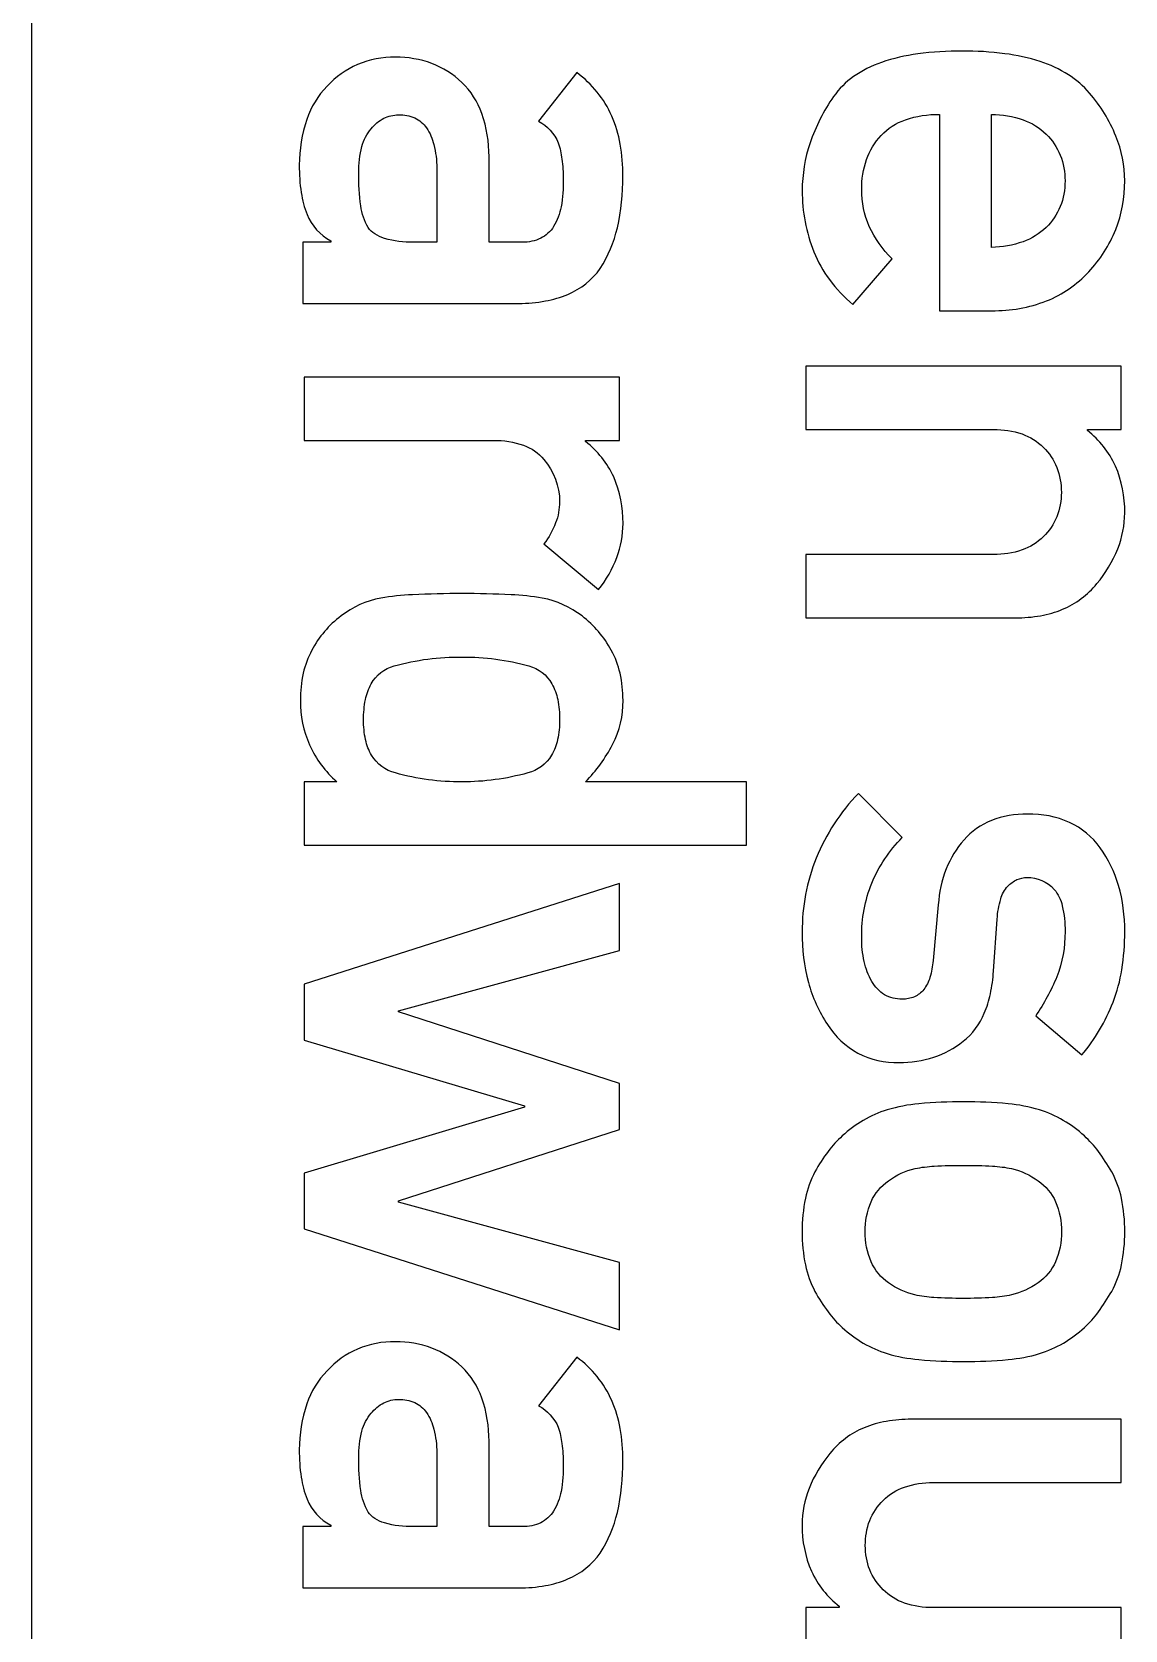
# Model space of a CAD drawing. Extents: x -455 to 382, y -289 to 302.
# Drawn here: x -190.25 to -180.98, y 120.12 to 133.67 of the extents above; entities that cross this region are included whole.
import ezdxf

# ---------------------------------------------------------------- set-up
doc = ezdxf.new("R2010")
doc.units = 0
doc.header["$MEASUREMENT"] = 0
doc.layers.add('EBENE_2', color=7, linetype='CONTINUOUS')

msp = doc.modelspace()

# ---------------------------------------------------------------- linework, layer by layer
at = {"layer": 'EBENE_2', "color": 1}
msp.add_open_spline([(-190.2518, 117.4354), (-190.2518, 117.4354), (-190.2518, 237.4288), (-190.2518, 237.4288)], degree=3, dxfattribs=at)
at = {"layer": 'EBENE_2'}
for points, knots in [([(-182.5558, 131.3061), (-182.5558, 131.3061), (-182.5558, 132.9708), (-182.5558, 132.9708), (-182.5558, 132.9708), (-182.6539, 132.9723), (-182.7522, 132.9577), (-182.8446, 132.9257), (-182.8446, 132.9257), (-182.924, 132.8993), (-182.9946, 132.8527), (-183.0514, 132.7915), (-183.0514, 132.7915), (-183.1057, 132.7329), (-183.148, 132.663), (-183.1747, 132.5883), (-183.1747, 132.5883), (-183.2032, 132.5062), (-183.2179, 132.4212), (-183.216, 132.334), (-183.216, 132.334), (-183.2167, 132.2261), (-183.1946, 132.1203), (-183.1514, 132.021), (-183.1514, 132.021), (-183.1048, 131.9187), (-183.0394, 131.8256), (-182.9576, 131.7472), (-182.9576, 131.7472), (-182.9576, 131.7472), (-183.2903, 131.3579), (-183.2903, 131.3579), (-183.2903, 131.3579), (-183.3638, 131.4208), (-183.4312, 131.4914), (-183.489, 131.5698), (-183.489, 131.5698), (-183.5434, 131.6422), (-183.5882, 131.7213), (-183.6215, 131.8049), (-183.6215, 131.8049), (-183.6872, 131.9703), (-183.7208, 132.147), (-183.7208, 132.3245), (-183.7208, 132.3245), (-183.7199, 132.4624), (-183.6976, 132.5992), (-183.6536, 132.7294), (-183.6536, 132.7294), (-183.606, 132.869), (-183.5389, 133.0017), (-183.4536, 133.1224), (-183.4536, 133.1224), (-183.4078, 133.1877), (-183.3511, 133.2454), (-183.2858, 133.2911), (-183.2858, 133.2911), (-183.2126, 133.342), (-183.1325, 133.3833), (-183.0481, 133.4119), (-183.0481, 133.4119), (-182.948, 133.4463), (-182.8453, 133.4704), (-182.7403, 133.4843), (-182.7403, 133.4843), (-182.6152, 133.5014), (-182.4895, 133.5092), (-182.363, 133.5084), (-182.363, 133.5084), (-182.2433, 133.5092), (-182.1225, 133.5014), (-182.0029, 133.4858), (-182.0029, 133.4858), (-181.9012, 133.4729), (-181.8004, 133.4507), (-181.7031, 133.4196), (-181.7031, 133.4196), (-181.6185, 133.392), (-181.5383, 133.3549), (-181.4635, 133.3075), (-181.4635, 133.3075), (-181.3954, 133.2652), (-181.3349, 133.2129), (-181.2832, 133.1516), (-181.2832, 133.1516), (-181.1903, 133.043), (-181.1147, 132.9199), (-181.0603, 132.7873), (-181.0603, 132.7873), (-181.0112, 132.6665), (-180.9853, 132.5365), (-180.9853, 132.4065), (-180.9853, 132.4065), (-180.9845, 132.265), (-181.0104, 132.1245), (-181.0619, 131.9936), (-181.0619, 131.9936), (-181.1152, 131.8609), (-181.1929, 131.7405), (-181.2904, 131.6363), (-181.2904, 131.6363), (-181.3902, 131.5275), (-181.5124, 131.4432), (-181.6487, 131.3888), (-181.6487, 131.3888), (-181.797, 131.332), (-181.9545, 131.3035), (-182.114, 131.3061), (-182.114, 131.3061), (-182.114, 131.3061), (-182.5558, 131.3061), (-182.5558, 131.3061), (-182.5558, 131.3061), (-182.5558, 131.3061), (-182.5558, 131.3061), (-182.5558, 131.3061)], [0, 0, 0, 0, 0.0344828, 0.0344828, 0.0344828, 0.0344828, 0.0689655, 0.0689655, 0.0689655, 0.0689655, 0.1034483, 0.1034483, 0.1034483, 0.1034483, 0.137931, 0.137931, 0.137931, 0.137931, 0.1724138, 0.1724138, 0.1724138, 0.1724138, 0.2068966, 0.2068966, 0.2068966, 0.2068966, 0.2413793, 0.2413793, 0.2413793, 0.2413793, 0.2758621, 0.2758621, 0.2758621, 0.2758621, 0.3103448, 0.3103448, 0.3103448, 0.3103448, 0.3448276, 0.3448276, 0.3448276, 0.3448276, 0.3793103, 0.3793103, 0.3793103, 0.3793103, 0.4137931, 0.4137931, 0.4137931, 0.4137931, 0.4482759, 0.4482759, 0.4482759, 0.4482759, 0.4827586, 0.4827586, 0.4827586, 0.4827586, 0.5172414, 0.5172414, 0.5172414, 0.5172414, 0.5517241, 0.5517241, 0.5517241, 0.5517241, 0.5862069, 0.5862069, 0.5862069, 0.5862069, 0.6206897, 0.6206897, 0.6206897, 0.6206897, 0.6551724, 0.6551724, 0.6551724, 0.6551724, 0.6896552, 0.6896552, 0.6896552, 0.6896552, 0.7241379, 0.7241379, 0.7241379, 0.7241379, 0.7586207, 0.7586207, 0.7586207, 0.7586207, 0.7931034, 0.7931034, 0.7931034, 0.7931034, 0.8275862, 0.8275862, 0.8275862, 0.8275862, 0.862069, 0.862069, 0.862069, 0.862069, 0.8965517, 0.8965517, 0.8965517, 0.8965517, 0.9310345, 0.9310345, 0.9310345, 0.9310345, 0.9655172, 0.9655172, 0.9655172, 0.9655172, 1, 1, 1, 1]), ([(-187.9548, 131.8878), (-187.9548, 131.8878), (-187.7188, 131.8878), (-187.7188, 131.8878), (-187.7188, 131.8878), (-187.7188, 131.8878), (-187.7188, 131.8989), (-187.7188, 131.8989), (-187.7188, 131.8989), (-187.8093, 131.9473), (-187.8806, 132.0263), (-187.9185, 132.123), (-187.9185, 132.123), (-187.9426, 132.1813), (-187.9591, 132.2435), (-187.9685, 132.3073), (-187.9685, 132.3073), (-187.9806, 132.384), (-187.9857, 132.4624), (-187.985, 132.5407), (-187.985, 132.5407), (-187.985, 132.6727), (-187.9633, 132.8036), (-187.9211, 132.9283), (-187.9211, 132.9283), (-187.8856, 133.0345), (-187.8273, 133.1301), (-187.7489, 133.2094), (-187.7489, 133.2094), (-187.6773, 133.2885), (-187.5894, 133.3524), (-187.4903, 133.3945), (-187.4903, 133.3945), (-187.3887, 133.4367), (-187.2792, 133.4574), (-187.1698, 133.4566), (-187.1698, 133.4566), (-187.0647, 133.4574), (-186.9594, 133.4393), (-186.8614, 133.4031), (-186.8614, 133.4031), (-186.7666, 133.3668), (-186.6805, 133.3118), (-186.6073, 133.2419), (-186.6073, 133.2419), (-186.5305, 133.1689), (-186.4719, 133.0785), (-186.4366, 132.9785), (-186.4366, 132.9785), (-186.3953, 132.8604), (-186.3752, 132.7371), (-186.3762, 132.6123), (-186.3762, 132.6123), (-186.3762, 132.6123), (-186.3762, 131.8878), (-186.3762, 131.8878), (-186.3762, 131.8878), (-186.3762, 131.8878), (-186.0927, 131.8878), (-186.0927, 131.8878), (-186.0927, 131.8878), (-186.0393, 131.8859), (-185.9859, 131.897), (-185.9377, 131.9204), (-185.9377, 131.9204), (-185.8929, 131.9428), (-185.855, 131.9773), (-185.8283, 132.0205), (-185.8283, 132.0205), (-185.7971, 132.0712), (-185.7758, 132.1281), (-185.7644, 132.1874), (-185.7644, 132.1874), (-185.7508, 132.2643), (-185.7446, 132.3436), (-185.7464, 132.422), (-185.7464, 132.422), (-185.7464, 132.4788), (-185.7499, 132.5358), (-185.7577, 132.5916), (-185.7577, 132.5916), (-185.7635, 132.639), (-185.7739, 132.6856), (-185.7886, 132.7311), (-185.7886, 132.7311), (-185.8223, 132.8088), (-185.8808, 132.8735), (-185.9558, 132.9138), (-185.9558, 132.9138), (-185.9558, 132.9138), (-185.6318, 133.3255), (-185.6318, 133.3255), (-185.6318, 133.3255), (-185.5028, 133.23), (-185.4001, 133.1035), (-185.3347, 132.9561), (-185.3347, 132.9561), (-185.3018, 132.8802), (-185.2776, 132.8009), (-185.2629, 132.719), (-185.2629, 132.719), (-185.2474, 132.6298), (-185.2406, 132.5391), (-185.2423, 132.4479), (-185.2423, 132.4479), (-185.2389, 132.3003), (-185.2544, 132.152), (-185.288, 132.0083), (-185.288, 132.0083), (-185.3158, 131.8859), (-185.3649, 131.7695), (-185.4329, 131.6645), (-185.4329, 131.6645), (-185.5017, 131.5664), (-185.5975, 131.4907), (-185.7074, 131.4449), (-185.7074, 131.4449), (-185.7688, 131.419), (-185.8326, 131.4), (-185.8981, 131.3888), (-185.8981, 131.3888), (-185.9723, 131.3752), (-186.0479, 131.3683), (-186.1238, 131.3675), (-186.1238, 131.3675), (-186.1238, 131.3675), (-187.9548, 131.3675), (-187.9548, 131.3675), (-187.9548, 131.3675), (-187.9548, 131.3675), (-187.9548, 131.8878), (-187.9548, 131.8878), (-187.9548, 131.8878), (-187.9548, 131.8878), (-187.9548, 131.8878), (-187.9548, 131.8878)], [0, 0, 0, 0, 0.0294118, 0.0294118, 0.0294118, 0.0294118, 0.0588235, 0.0588235, 0.0588235, 0.0588235, 0.0882353, 0.0882353, 0.0882353, 0.0882353, 0.1176471, 0.1176471, 0.1176471, 0.1176471, 0.1470588, 0.1470588, 0.1470588, 0.1470588, 0.1764706, 0.1764706, 0.1764706, 0.1764706, 0.2058824, 0.2058824, 0.2058824, 0.2058824, 0.2352941, 0.2352941, 0.2352941, 0.2352941, 0.2647059, 0.2647059, 0.2647059, 0.2647059, 0.2941176, 0.2941176, 0.2941176, 0.2941176, 0.3235294, 0.3235294, 0.3235294, 0.3235294, 0.3529412, 0.3529412, 0.3529412, 0.3529412, 0.3823529, 0.3823529, 0.3823529, 0.3823529, 0.4117647, 0.4117647, 0.4117647, 0.4117647, 0.4411765, 0.4411765, 0.4411765, 0.4411765, 0.4705882, 0.4705882, 0.4705882, 0.4705882, 0.5, 0.5, 0.5, 0.5, 0.5294118, 0.5294118, 0.5294118, 0.5294118, 0.5588235, 0.5588235, 0.5588235, 0.5588235, 0.5882353, 0.5882353, 0.5882353, 0.5882353, 0.6176471, 0.6176471, 0.6176471, 0.6176471, 0.6470588, 0.6470588, 0.6470588, 0.6470588, 0.6764706, 0.6764706, 0.6764706, 0.6764706, 0.7058824, 0.7058824, 0.7058824, 0.7058824, 0.7352941, 0.7352941, 0.7352941, 0.7352941, 0.7647059, 0.7647059, 0.7647059, 0.7647059, 0.7941176, 0.7941176, 0.7941176, 0.7941176, 0.8235294, 0.8235294, 0.8235294, 0.8235294, 0.8529412, 0.8529412, 0.8529412, 0.8529412, 0.8823529, 0.8823529, 0.8823529, 0.8823529, 0.9117647, 0.9117647, 0.9117647, 0.9117647, 0.9411765, 0.9411765, 0.9411765, 0.9411765, 0.9705882, 0.9705882, 0.9705882, 0.9705882, 1, 1, 1, 1]), ([(-187.0146, 131.8878), (-187.0146, 131.8878), (-186.8182, 131.8878), (-186.8182, 131.8878), (-186.8182, 131.8878), (-186.8182, 131.8878), (-186.8182, 132.5151), (-186.8182, 132.5151), (-186.8182, 132.5151), (-186.8191, 132.5822), (-186.8277, 132.6494), (-186.8441, 132.7148), (-186.8441, 132.7148), (-186.8554, 132.7656), (-186.8767, 132.814), (-186.9061, 132.8569), (-186.9061, 132.8569), (-186.932, 132.8931), (-186.9664, 132.9226), (-187.006, 132.9407), (-187.006, 132.9407), (-187.0492, 132.9604), (-187.0966, 132.9689), (-187.1431, 132.9672), (-187.1431, 132.9672), (-187.1871, 132.9672), (-187.2293, 132.9568), (-187.2681, 132.9381), (-187.2681, 132.9381), (-187.3094, 132.9155), (-187.3462, 132.8854), (-187.3758, 132.8491), (-187.3758, 132.8491), (-187.4136, 132.8062), (-187.4402, 132.7545), (-187.4549, 132.6993), (-187.4549, 132.6993), (-187.4731, 132.6261), (-187.4826, 132.5502), (-187.4808, 132.4753), (-187.4808, 132.4753), (-187.4834, 132.3814), (-187.4774, 132.2875), (-187.4634, 132.1944), (-187.4634, 132.1944), (-187.4542, 132.1296), (-187.4335, 132.0676), (-187.4006, 132.0117), (-187.4006, 132.0117), (-187.3861, 131.9902), (-187.367, 131.9713), (-187.3447, 131.9573), (-187.3447, 131.9573), (-187.3198, 131.941), (-187.2914, 131.9272), (-187.262, 131.9187), (-187.262, 131.9187), (-187.1819, 131.8963), (-187.0983, 131.8859), (-187.0146, 131.8878), (-187.0146, 131.8878), (-187.0146, 131.8878), (-187.0146, 131.8878), (-187.0146, 131.8878)], [0, 0, 0, 0, 0.0625, 0.0625, 0.0625, 0.0625, 0.125, 0.125, 0.125, 0.125, 0.1875, 0.1875, 0.1875, 0.1875, 0.25, 0.25, 0.25, 0.25, 0.3125, 0.3125, 0.3125, 0.3125, 0.375, 0.375, 0.375, 0.375, 0.4375, 0.4375, 0.4375, 0.4375, 0.5, 0.5, 0.5, 0.5, 0.5625, 0.5625, 0.5625, 0.5625, 0.625, 0.625, 0.625, 0.625, 0.6875, 0.6875, 0.6875, 0.6875, 0.75, 0.75, 0.75, 0.75, 0.8125, 0.8125, 0.8125, 0.8125, 0.875, 0.875, 0.875, 0.875, 0.9375, 0.9375, 0.9375, 0.9375, 1, 1, 1, 1]), ([(-182.114, 132.9708), (-182.114, 132.9708), (-182.114, 131.8427), (-182.114, 131.8427), (-182.114, 131.8427), (-182.0228, 131.8445), (-181.9331, 131.8609), (-181.8478, 131.8912), (-181.8478, 131.8912), (-181.7745, 131.9171), (-181.7082, 131.9584), (-181.6521, 132.0126), (-181.6521, 132.0126), (-181.6003, 132.0623), (-181.559, 132.123), (-181.5325, 132.1891), (-181.5325, 132.1891), (-181.5047, 132.2582), (-181.4911, 132.3323), (-181.4917, 132.4065), (-181.4917, 132.4065), (-181.4911, 132.4815), (-181.5047, 132.5554), (-181.5325, 132.6251), (-181.5325, 132.6251), (-181.559, 132.6923), (-181.6003, 132.7537), (-181.6521, 132.8043), (-181.6521, 132.8043), (-181.7073, 132.858), (-181.7745, 132.8993), (-181.8478, 132.9252), (-181.8478, 132.9252), (-181.9331, 132.9542), (-182.0235, 132.9698), (-182.114, 132.9708), (-182.114, 132.9708), (-182.114, 132.9708), (-182.114, 132.9708), (-182.114, 132.9708)], [0, 0, 0, 0, 0.1, 0.1, 0.1, 0.1, 0.2, 0.2, 0.2, 0.2, 0.3, 0.3, 0.3, 0.3, 0.4, 0.4, 0.4, 0.4, 0.5, 0.5, 0.5, 0.5, 0.6, 0.6, 0.6, 0.6, 0.7, 0.7, 0.7, 0.7, 0.8, 0.8, 0.8, 0.8, 0.9, 0.9, 0.9, 0.9, 1, 1, 1, 1]), ([(-183.6898, 130.8357), (-183.6898, 130.8357), (-181.0164, 130.8357), (-181.0164, 130.8357), (-181.0164, 130.8357), (-181.0164, 130.8357), (-181.0164, 130.2981), (-181.0164, 130.2981), (-181.0164, 130.2981), (-181.0164, 130.2981), (-181.3013, 130.2981), (-181.3013, 130.2981), (-181.3013, 130.2981), (-181.3013, 130.2981), (-181.3013, 130.2888), (-181.3013, 130.2888), (-181.3013, 130.2888), (-181.1998, 130.2093), (-181.1179, 130.1069), (-181.0645, 129.9887), (-181.0645, 129.9887), (-181.0094, 129.8637), (-180.9828, 129.7284), (-180.9853, 129.5925), (-180.9853, 129.5925), (-180.9853, 129.4873), (-181.0052, 129.3839), (-181.0448, 129.2865), (-181.0448, 129.2865), (-181.0878, 129.1798), (-181.1481, 129.0797), (-181.222, 128.9912), (-181.222, 128.9912), (-181.2997, 128.8955), (-181.3996, 128.8213), (-181.5124, 128.774), (-181.5124, 128.774), (-181.5727, 128.7489), (-181.6347, 128.7307), (-181.6987, 128.7196), (-181.6987, 128.7196), (-181.7693, 128.7075), (-181.8407, 128.7005), (-181.9124, 128.7014), (-181.9124, 128.7014), (-181.9124, 128.7014), (-183.6898, 128.7014), (-183.6898, 128.7014), (-183.6898, 128.7014), (-183.6898, 128.7014), (-183.6898, 129.2393), (-183.6898, 129.2393), (-183.6898, 129.2393), (-183.6898, 129.2393), (-182.0979, 129.2393), (-182.0979, 129.2393), (-182.0979, 129.2393), (-182.0158, 129.2374), (-181.9338, 129.2502), (-181.8562, 129.2771), (-181.8562, 129.2771), (-181.7885, 129.3004), (-181.7263, 129.339), (-181.6746, 129.3898), (-181.6746, 129.3898), (-181.6254, 129.4381), (-181.5866, 129.4958), (-181.5608, 129.5589), (-181.5608, 129.5589), (-181.5351, 129.6252), (-181.5222, 129.695), (-181.5227, 129.7655), (-181.5227, 129.7655), (-181.5222, 129.8378), (-181.5351, 129.9095), (-181.5608, 129.9767), (-181.5608, 129.9767), (-181.5866, 130.0413), (-181.6254, 130.0992), (-181.6746, 130.1474), (-181.6746, 130.1474), (-181.7263, 130.1981), (-181.7885, 130.2371), (-181.8562, 130.261), (-181.8562, 130.261), (-181.9338, 130.2869), (-182.0158, 130.3), (-182.0979, 130.2981), (-182.0979, 130.2981), (-182.0979, 130.2981), (-183.6898, 130.2981), (-183.6898, 130.2981), (-183.6898, 130.2981), (-183.6898, 130.2981), (-183.6898, 130.8357), (-183.6898, 130.8357), (-183.6898, 130.8357), (-183.6898, 130.8357), (-183.6898, 130.8357), (-183.6898, 130.8357)], [0, 0, 0, 0, 0.04, 0.04, 0.04, 0.04, 0.08, 0.08, 0.08, 0.08, 0.12, 0.12, 0.12, 0.12, 0.16, 0.16, 0.16, 0.16, 0.2, 0.2, 0.2, 0.2, 0.24, 0.24, 0.24, 0.24, 0.28, 0.28, 0.28, 0.28, 0.32, 0.32, 0.32, 0.32, 0.36, 0.36, 0.36, 0.36, 0.4, 0.4, 0.4, 0.4, 0.44, 0.44, 0.44, 0.44, 0.48, 0.48, 0.48, 0.48, 0.52, 0.52, 0.52, 0.52, 0.56, 0.56, 0.56, 0.56, 0.6, 0.6, 0.6, 0.6, 0.64, 0.64, 0.64, 0.64, 0.68, 0.68, 0.68, 0.68, 0.72, 0.72, 0.72, 0.72, 0.76, 0.76, 0.76, 0.76, 0.8, 0.8, 0.8, 0.8, 0.84, 0.84, 0.84, 0.84, 0.88, 0.88, 0.88, 0.88, 0.92, 0.92, 0.92, 0.92, 0.96, 0.96, 0.96, 0.96, 1, 1, 1, 1]), ([(-187.9444, 130.7434), (-187.9444, 130.7434), (-185.2707, 130.7434), (-185.2707, 130.7434), (-185.2707, 130.7434), (-185.2707, 130.7434), (-185.2707, 130.2059), (-185.2707, 130.2059), (-185.2707, 130.2059), (-185.2707, 130.2059), (-185.557, 130.2059), (-185.557, 130.2059), (-185.557, 130.2059), (-185.557, 130.2059), (-185.557, 130.1957), (-185.557, 130.1957), (-185.557, 130.1957), (-185.4545, 130.1162), (-185.3734, 130.0138), (-185.319, 129.8966), (-185.319, 129.8966), (-185.2648, 129.7716), (-185.2371, 129.6365), (-185.2397, 129.5001), (-185.2397, 129.5001), (-185.2397, 129.4021), (-185.2578, 129.3055), (-185.2915, 129.2134), (-185.2915, 129.2134), (-185.3286, 129.1151), (-185.3812, 129.0239), (-185.4467, 128.9411), (-185.4467, 128.9411), (-185.4467, 128.9411), (-185.9103, 129.3296), (-185.9103, 129.3296), (-185.9103, 129.3296), (-185.8689, 129.383), (-185.8353, 129.4425), (-185.811, 129.5062), (-185.811, 129.5062), (-185.7894, 129.5641), (-185.7782, 129.6241), (-185.7773, 129.6855), (-185.7773, 129.6855), (-185.7773, 129.8173), (-185.8249, 129.9447), (-185.911, 130.0448), (-185.911, 130.0448), (-185.9567, 130.0999), (-186.0161, 130.1413), (-186.0841, 130.1653), (-186.0841, 130.1653), (-186.1651, 130.1938), (-186.2513, 130.2076), (-186.3374, 130.2059), (-186.3374, 130.2059), (-186.3374, 130.2059), (-187.9444, 130.2059), (-187.9444, 130.2059), (-187.9444, 130.2059), (-187.9444, 130.2059), (-187.9444, 130.7434), (-187.9444, 130.7434), (-187.9444, 130.7434), (-187.9444, 130.7434), (-187.9444, 130.7434), (-187.9444, 130.7434)], [0, 0, 0, 0, 0.0588235, 0.0588235, 0.0588235, 0.0588235, 0.1176471, 0.1176471, 0.1176471, 0.1176471, 0.1764706, 0.1764706, 0.1764706, 0.1764706, 0.2352941, 0.2352941, 0.2352941, 0.2352941, 0.2941176, 0.2941176, 0.2941176, 0.2941176, 0.3529412, 0.3529412, 0.3529412, 0.3529412, 0.4117647, 0.4117647, 0.4117647, 0.4117647, 0.4705882, 0.4705882, 0.4705882, 0.4705882, 0.5294118, 0.5294118, 0.5294118, 0.5294118, 0.5882353, 0.5882353, 0.5882353, 0.5882353, 0.6470588, 0.6470588, 0.6470588, 0.6470588, 0.7058824, 0.7058824, 0.7058824, 0.7058824, 0.7647059, 0.7647059, 0.7647059, 0.7647059, 0.8235294, 0.8235294, 0.8235294, 0.8235294, 0.8823529, 0.8823529, 0.8823529, 0.8823529, 0.9411765, 0.9411765, 0.9411765, 0.9411765, 1, 1, 1, 1]), ([(-187.9444, 127.31), (-187.9444, 127.31), (-187.666, 127.31), (-187.666, 127.31), (-187.666, 127.31), (-187.7643, 127.3969), (-187.8435, 127.5039), (-187.8978, 127.6236), (-187.8978, 127.6236), (-187.9503, 127.7426), (-187.9762, 127.8711), (-187.9754, 128.001), (-187.9754, 128.001), (-187.9762, 128.0785), (-187.9677, 128.1553), (-187.9514, 128.2309), (-187.9514, 128.2309), (-187.9359, 128.2994), (-187.9115, 128.3646), (-187.8789, 128.4259), (-187.8789, 128.4259), (-187.8187, 128.5403), (-187.7343, 128.6394), (-187.6308, 128.717), (-187.6308, 128.717), (-187.5326, 128.7936), (-187.4169, 128.8463), (-187.294, 128.8686), (-187.294, 128.8686), (-187.2053, 128.8841), (-187.1155, 128.8937), (-187.0249, 128.8972), (-187.0249, 128.8972), (-186.8844, 128.904), (-186.7449, 128.9074), (-186.6047, 128.9067), (-186.6047, 128.9067), (-186.4658, 128.9074), (-186.3279, 128.904), (-186.1891, 128.8972), (-186.1891, 128.8972), (-186.1006, 128.8937), (-186.0118, 128.8841), (-185.924, 128.8686), (-185.924, 128.8686), (-185.8006, 128.8454), (-185.6862, 128.7936), (-185.5871, 128.717), (-185.5871, 128.717), (-185.4854, 128.6384), (-185.4001, 128.5395), (-185.339, 128.4259), (-185.339, 128.4259), (-185.3054, 128.3646), (-185.2803, 128.2994), (-185.2648, 128.2309), (-185.2648, 128.2309), (-185.2474, 128.1553), (-185.2397, 128.0785), (-185.2397, 128.001), (-185.2397, 128.001), (-185.2382, 127.8711), (-185.2682, 127.7426), (-185.3277, 127.627), (-185.3277, 127.627), (-185.3889, 127.5116), (-185.4665, 127.4048), (-185.557, 127.31), (-185.557, 127.31), (-185.557, 127.31), (-184.192, 127.31), (-184.192, 127.31), (-184.192, 127.31), (-184.192, 127.31), (-184.192, 126.7724), (-184.192, 126.7724), (-184.192, 126.7724), (-184.192, 126.7724), (-187.9444, 126.7724), (-187.9444, 126.7724), (-187.9444, 126.7724), (-187.9444, 126.7724), (-187.9444, 127.31), (-187.9444, 127.31), (-187.9444, 127.31), (-187.9444, 127.31), (-187.9444, 127.31), (-187.9444, 127.31)], [0, 0, 0, 0, 0.0454545, 0.0454545, 0.0454545, 0.0454545, 0.0909091, 0.0909091, 0.0909091, 0.0909091, 0.1363636, 0.1363636, 0.1363636, 0.1363636, 0.1818182, 0.1818182, 0.1818182, 0.1818182, 0.2272727, 0.2272727, 0.2272727, 0.2272727, 0.2727273, 0.2727273, 0.2727273, 0.2727273, 0.3181818, 0.3181818, 0.3181818, 0.3181818, 0.3636364, 0.3636364, 0.3636364, 0.3636364, 0.4090909, 0.4090909, 0.4090909, 0.4090909, 0.4545455, 0.4545455, 0.4545455, 0.4545455, 0.5, 0.5, 0.5, 0.5, 0.5454545, 0.5454545, 0.5454545, 0.5454545, 0.5909091, 0.5909091, 0.5909091, 0.5909091, 0.6363636, 0.6363636, 0.6363636, 0.6363636, 0.6818182, 0.6818182, 0.6818182, 0.6818182, 0.7272727, 0.7272727, 0.7272727, 0.7272727, 0.7727273, 0.7727273, 0.7727273, 0.7727273, 0.8181818, 0.8181818, 0.8181818, 0.8181818, 0.8636364, 0.8636364, 0.8636364, 0.8636364, 0.9090909, 0.9090909, 0.9090909, 0.9090909, 0.9545455, 0.9545455, 0.9545455, 0.9545455, 1, 1, 1, 1]), ([(-185.7773, 127.8365), (-185.7773, 127.8945), (-185.7824, 127.9519), (-185.7938, 128.008), (-185.7938, 128.008), (-185.8032, 128.0547), (-185.8197, 128.0992), (-185.843, 128.1416), (-185.843, 128.1416), (-185.8844, 128.2166), (-185.9548, 128.271), (-186.0376, 128.2929), (-186.0376, 128.2929), (-186.222, 128.3457), (-186.4133, 128.3706), (-186.6047, 128.3689), (-186.6047, 128.3689), (-186.7993, 128.3716), (-186.9932, 128.3457), (-187.1802, 128.2929), (-187.1802, 128.2929), (-187.2629, 128.271), (-187.3334, 128.2166), (-187.3748, 128.1416), (-187.3748, 128.1416), (-187.398, 128.0992), (-187.4143, 128.0547), (-187.4239, 128.008), (-187.4239, 128.008), (-187.435, 127.9519), (-187.4402, 127.8945), (-187.4402, 127.8365), (-187.4402, 127.8365), (-187.4402, 127.7797), (-187.435, 127.7237), (-187.4231, 127.6684), (-187.4231, 127.6684), (-187.4136, 127.6218), (-187.3964, 127.5771), (-187.3721, 127.5365), (-187.3721, 127.5365), (-187.3276, 127.4615), (-187.2541, 127.4073), (-187.1698, 127.3859), (-187.1698, 127.3859), (-186.9853, 127.335), (-186.7959, 127.3091), (-186.6047, 127.31), (-186.6047, 127.31), (-186.4166, 127.31), (-186.2296, 127.335), (-186.0479, 127.3859), (-186.0479, 127.3859), (-185.9636, 127.4073), (-185.8904, 127.4615), (-185.8456, 127.5365), (-185.8456, 127.5365), (-185.8213, 127.5771), (-185.8041, 127.6218), (-185.7947, 127.6684), (-185.7947, 127.6684), (-185.7824, 127.7237), (-185.7773, 127.7797), (-185.7773, 127.8365), (-185.7773, 127.8365), (-185.7773, 127.8365), (-185.7773, 127.8365), (-185.7773, 127.8365)], [0, 0, 0, 0, 0.0588235, 0.0588235, 0.0588235, 0.0588235, 0.1176471, 0.1176471, 0.1176471, 0.1176471, 0.1764706, 0.1764706, 0.1764706, 0.1764706, 0.2352941, 0.2352941, 0.2352941, 0.2352941, 0.2941176, 0.2941176, 0.2941176, 0.2941176, 0.3529412, 0.3529412, 0.3529412, 0.3529412, 0.4117647, 0.4117647, 0.4117647, 0.4117647, 0.4705882, 0.4705882, 0.4705882, 0.4705882, 0.5294118, 0.5294118, 0.5294118, 0.5294118, 0.5882353, 0.5882353, 0.5882353, 0.5882353, 0.6470588, 0.6470588, 0.6470588, 0.6470588, 0.7058824, 0.7058824, 0.7058824, 0.7058824, 0.7647059, 0.7647059, 0.7647059, 0.7647059, 0.8235294, 0.8235294, 0.8235294, 0.8235294, 0.8823529, 0.8823529, 0.8823529, 0.8823529, 0.9411765, 0.9411765, 0.9411765, 0.9411765, 1, 1, 1, 1]), ([(-183.2443, 127.2127), (-183.2443, 127.2127), (-182.8722, 126.8371), (-182.8722, 126.8371), (-182.8722, 126.8371), (-182.9835, 126.7268), (-183.0704, 126.595), (-183.1307, 126.4511), (-183.1307, 126.4511), (-183.1881, 126.3053), (-183.2179, 126.1502), (-183.216, 125.9945), (-183.216, 125.9945), (-183.2167, 125.9237), (-183.2102, 125.8538), (-183.1946, 125.7859), (-183.1946, 125.7859), (-183.1816, 125.7264), (-183.16, 125.6697), (-183.1299, 125.6172), (-183.1299, 125.6172), (-183.104, 125.5705), (-183.0668, 125.5318), (-183.0222, 125.5048), (-183.0222, 125.5048), (-182.9765, 125.4793), (-182.9248, 125.4663), (-182.8722, 125.467), (-182.8722, 125.467), (-182.8367, 125.4663), (-182.8014, 125.4732), (-182.7687, 125.4878), (-182.7687, 125.4878), (-182.7378, 125.5018), (-182.7109, 125.5223), (-182.6902, 125.5488), (-182.6902, 125.5488), (-182.6661, 125.58), (-182.6488, 125.6145), (-182.6378, 125.6516), (-182.6378, 125.6516), (-182.6229, 125.698), (-182.6146, 125.7466), (-182.6099, 125.7944), (-182.6099, 125.7944), (-182.6099, 125.7944), (-182.5662, 126.2676), (-182.5662, 126.2676), (-182.5662, 126.2676), (-182.5594, 126.3717), (-182.5369, 126.4743), (-182.499, 126.5716), (-182.499, 126.5716), (-182.4637, 126.6623), (-182.412, 126.7457), (-182.3483, 126.8182), (-182.3483, 126.8182), (-182.2845, 126.8906), (-182.2052, 126.9467), (-182.1165, 126.9827), (-182.1165, 126.9827), (-182.019, 127.0203), (-181.9149, 127.0384), (-181.8099, 127.037), (-181.8099, 127.037), (-181.6865, 127.0397), (-181.5649, 127.0152), (-181.4523, 126.9662), (-181.4523, 126.9662), (-181.3497, 126.9183), (-181.26, 126.8441), (-181.1939, 126.7517), (-181.1939, 126.7517), (-181.124, 126.6554), (-181.0707, 126.5468), (-181.0378, 126.4312), (-181.0378, 126.4312), (-181.0017, 126.3046), (-180.9835, 126.1726), (-180.9853, 126.0409), (-180.9853, 126.0409), (-180.9845, 125.9325), (-180.9931, 125.8239), (-181.0104, 125.7168), (-181.0104, 125.7168), (-181.0249, 125.6231), (-181.05, 125.5307), (-181.0843, 125.4423), (-181.0843, 125.4423), (-181.1473, 125.2794), (-181.2369, 125.1275), (-181.3489, 124.9938), (-181.3489, 124.9938), (-181.3489, 124.9938), (-181.74, 125.3267), (-181.74, 125.3267), (-181.74, 125.3267), (-181.6695, 125.4292), (-181.61, 125.5405), (-181.5615, 125.6559), (-181.5615, 125.6559), (-181.5132, 125.7789), (-181.49, 125.9092), (-181.4917, 126.0409), (-181.4917, 126.0409), (-181.4911, 126.1141), (-181.4977, 126.1873), (-181.515, 126.2586), (-181.515, 126.2586), (-181.5261, 126.3104), (-181.5495, 126.3587), (-181.5831, 126.3984), (-181.5831, 126.3984), (-181.6417, 126.4649), (-181.7263, 126.5019), (-181.8151, 126.4992), (-181.8151, 126.4992), (-181.8433, 126.4992), (-181.8727, 126.4932), (-181.8995, 126.4811), (-181.8995, 126.4811), (-181.9279, 126.4673), (-181.9545, 126.4475), (-181.977, 126.4252), (-181.977, 126.4252), (-182.0055, 126.3942), (-182.0262, 126.3581), (-182.0371, 126.3173), (-182.0371, 126.3173), (-182.0539, 126.2625), (-182.063, 126.2046), (-182.0668, 126.146), (-182.0668, 126.146), (-182.0668, 126.146), (-182.0979, 125.705), (-182.0979, 125.705), (-182.0979, 125.705), (-182.1018, 125.6395), (-182.1107, 125.5747), (-182.1243, 125.5121), (-182.1243, 125.5121), (-182.1364, 125.4561), (-182.1536, 125.4009), (-182.176, 125.348), (-182.176, 125.348), (-182.2141, 125.2549), (-182.2761, 125.1723), (-182.3543, 125.1096), (-182.3543, 125.1096), (-182.4291, 125.0501), (-182.5137, 125.0042), (-182.6042, 124.9742), (-182.6042, 124.9742), (-182.6992, 124.9442), (-182.7988, 124.9286), (-182.8989, 124.9292), (-182.8989, 124.9292), (-183.0198, 124.9267), (-183.1403, 124.9545), (-183.2476, 125.0104), (-183.2476, 125.0104), (-183.353, 125.0673), (-183.4415, 125.151), (-183.5063, 125.2518), (-183.5063, 125.2518), (-183.5786, 125.3611), (-183.633, 125.4817), (-183.6674, 125.6094), (-183.6674, 125.6094), (-183.7037, 125.749), (-183.7216, 125.8919), (-183.7208, 126.0358), (-183.7208, 126.0358), (-183.7216, 126.2509), (-183.681, 126.4649), (-183.6009, 126.6638), (-183.6009, 126.6638), (-183.5176, 126.8674), (-183.3969, 127.0534), (-183.2443, 127.2127), (-183.2443, 127.2127), (-183.2443, 127.2127), (-183.2443, 127.2127), (-183.2443, 127.2127)], [0, 0, 0, 0, 0.0217391, 0.0217391, 0.0217391, 0.0217391, 0.0434783, 0.0434783, 0.0434783, 0.0434783, 0.0652174, 0.0652174, 0.0652174, 0.0652174, 0.0869565, 0.0869565, 0.0869565, 0.0869565, 0.1086957, 0.1086957, 0.1086957, 0.1086957, 0.1304348, 0.1304348, 0.1304348, 0.1304348, 0.1521739, 0.1521739, 0.1521739, 0.1521739, 0.173913, 0.173913, 0.173913, 0.173913, 0.1956522, 0.1956522, 0.1956522, 0.1956522, 0.2173913, 0.2173913, 0.2173913, 0.2173913, 0.2391304, 0.2391304, 0.2391304, 0.2391304, 0.2608696, 0.2608696, 0.2608696, 0.2608696, 0.2826087, 0.2826087, 0.2826087, 0.2826087, 0.3043478, 0.3043478, 0.3043478, 0.3043478, 0.326087, 0.326087, 0.326087, 0.326087, 0.3478261, 0.3478261, 0.3478261, 0.3478261, 0.3695652, 0.3695652, 0.3695652, 0.3695652, 0.3913043, 0.3913043, 0.3913043, 0.3913043, 0.4130435, 0.4130435, 0.4130435, 0.4130435, 0.4347826, 0.4347826, 0.4347826, 0.4347826, 0.4565217, 0.4565217, 0.4565217, 0.4565217, 0.4782609, 0.4782609, 0.4782609, 0.4782609, 0.5, 0.5, 0.5, 0.5, 0.5217391, 0.5217391, 0.5217391, 0.5217391, 0.5434783, 0.5434783, 0.5434783, 0.5434783, 0.5652174, 0.5652174, 0.5652174, 0.5652174, 0.5869565, 0.5869565, 0.5869565, 0.5869565, 0.6086957, 0.6086957, 0.6086957, 0.6086957, 0.6304348, 0.6304348, 0.6304348, 0.6304348, 0.6521739, 0.6521739, 0.6521739, 0.6521739, 0.673913, 0.673913, 0.673913, 0.673913, 0.6956522, 0.6956522, 0.6956522, 0.6956522, 0.7173913, 0.7173913, 0.7173913, 0.7173913, 0.7391304, 0.7391304, 0.7391304, 0.7391304, 0.7608696, 0.7608696, 0.7608696, 0.7608696, 0.7826087, 0.7826087, 0.7826087, 0.7826087, 0.8043478, 0.8043478, 0.8043478, 0.8043478, 0.826087, 0.826087, 0.826087, 0.826087, 0.8478261, 0.8478261, 0.8478261, 0.8478261, 0.8695652, 0.8695652, 0.8695652, 0.8695652, 0.8913043, 0.8913043, 0.8913043, 0.8913043, 0.9130435, 0.9130435, 0.9130435, 0.9130435, 0.9347826, 0.9347826, 0.9347826, 0.9347826, 0.9565217, 0.9565217, 0.9565217, 0.9565217, 0.9782609, 0.9782609, 0.9782609, 0.9782609, 1, 1, 1, 1]), ([(-187.9444, 123.9921), (-187.9444, 123.9921), (-186.0747, 124.552), (-186.0747, 124.552), (-186.0747, 124.552), (-186.0747, 124.552), (-186.0747, 124.5624), (-186.0747, 124.5624), (-186.0747, 124.5624), (-186.0747, 124.5624), (-187.9444, 125.1208), (-187.9444, 125.1208), (-187.9444, 125.1208), (-187.9444, 125.1208), (-187.9444, 125.5955), (-187.9444, 125.5955), (-187.9444, 125.5955), (-187.9444, 125.5955), (-185.2707, 126.4484), (-185.2707, 126.4484), (-185.2707, 126.4484), (-185.2707, 126.4484), (-185.2707, 125.8797), (-185.2707, 125.8797), (-185.2707, 125.8797), (-185.2707, 125.8797), (-187.1431, 125.368), (-187.1431, 125.368), (-187.1431, 125.368), (-187.1431, 125.368), (-187.1431, 125.3584), (-187.1431, 125.3584), (-187.1431, 125.3584), (-187.1431, 125.3584), (-185.2707, 124.7529), (-185.2707, 124.7529), (-185.2707, 124.7529), (-185.2707, 124.7529), (-185.2707, 124.3609), (-185.2707, 124.3609), (-185.2707, 124.3609), (-185.2707, 124.3609), (-187.1431, 123.7559), (-187.1431, 123.7559), (-187.1431, 123.7559), (-187.1431, 123.7559), (-187.1431, 123.7446), (-187.1431, 123.7446), (-187.1431, 123.7446), (-187.1431, 123.7446), (-185.2707, 123.2339), (-185.2707, 123.2339), (-185.2707, 123.2339), (-185.2707, 123.2339), (-185.2707, 122.6634), (-185.2707, 122.6634), (-185.2707, 122.6634), (-185.2707, 122.6634), (-187.9444, 123.5192), (-187.9444, 123.5192), (-187.9444, 123.5192), (-187.9444, 123.5192), (-187.9444, 123.9921), (-187.9444, 123.9921), (-187.9444, 123.9921), (-187.9444, 123.9921), (-187.9444, 123.9921), (-187.9444, 123.9921)], [0, 0, 0, 0, 0.0588235, 0.0588235, 0.0588235, 0.0588235, 0.1176471, 0.1176471, 0.1176471, 0.1176471, 0.1764706, 0.1764706, 0.1764706, 0.1764706, 0.2352941, 0.2352941, 0.2352941, 0.2352941, 0.2941176, 0.2941176, 0.2941176, 0.2941176, 0.3529412, 0.3529412, 0.3529412, 0.3529412, 0.4117647, 0.4117647, 0.4117647, 0.4117647, 0.4705882, 0.4705882, 0.4705882, 0.4705882, 0.5294118, 0.5294118, 0.5294118, 0.5294118, 0.5882353, 0.5882353, 0.5882353, 0.5882353, 0.6470588, 0.6470588, 0.6470588, 0.6470588, 0.7058824, 0.7058824, 0.7058824, 0.7058824, 0.7647059, 0.7647059, 0.7647059, 0.7647059, 0.8235294, 0.8235294, 0.8235294, 0.8235294, 0.8823529, 0.8823529, 0.8823529, 0.8823529, 0.9411765, 0.9411765, 0.9411765, 0.9411765, 1, 1, 1, 1]), ([(-182.3501, 124.5967), (-182.2244, 124.598), (-182.0993, 124.5917), (-181.9744, 124.5799), (-181.9744, 124.5799), (-181.8846, 124.5721), (-181.7952, 124.5546), (-181.7089, 124.5289), (-181.7089, 124.5289), (-181.5667, 124.4841), (-181.4376, 124.4082), (-181.3272, 124.3075), (-181.3272, 124.3075), (-181.2842, 124.2669), (-181.2446, 124.223), (-181.2092, 124.1766), (-181.2092, 124.1766), (-181.168, 124.1214), (-181.1302, 124.0628), (-181.0956, 124.0024), (-181.0956, 124.0024), (-181.0567, 123.9326), (-181.0293, 123.8568), (-181.013, 123.7782), (-181.013, 123.7782), (-180.9938, 123.6845), (-180.9845, 123.5896), (-180.9853, 123.4941), (-180.9853, 123.4941), (-180.9845, 123.4003), (-180.9938, 123.3054), (-181.013, 123.2131), (-181.013, 123.2131), (-181.0293, 123.1349), (-181.0567, 123.0591), (-181.0956, 122.9893), (-181.0956, 122.9893), (-181.1302, 122.9289), (-181.168, 122.8703), (-181.2092, 122.8144), (-181.2092, 122.8144), (-181.2446, 122.7668), (-181.2842, 122.722), (-181.3272, 122.6814), (-181.3272, 122.6814), (-181.4368, 122.5816), (-181.5667, 122.5057), (-181.7089, 122.461), (-181.7089, 122.461), (-181.7952, 122.4352), (-181.8846, 122.4188), (-181.9744, 122.4111), (-181.9744, 122.4111), (-182.0993, 122.399), (-182.2244, 122.3929), (-182.3501, 122.3939), (-182.3501, 122.3939), (-182.4777, 122.3929), (-182.6042, 122.399), (-182.7315, 122.4111), (-182.7315, 122.4111), (-182.822, 122.4188), (-182.9118, 122.4352), (-182.9997, 122.461), (-182.9997, 122.461), (-183.1411, 122.5057), (-183.2711, 122.5816), (-183.3806, 122.6814), (-183.3806, 122.6814), (-183.4246, 122.722), (-183.4648, 122.7668), (-183.5002, 122.8144), (-183.5002, 122.8144), (-183.5416, 122.8703), (-183.5795, 122.9281), (-183.6122, 122.9893), (-183.6122, 122.9893), (-183.65, 123.0598), (-183.6778, 123.1349), (-183.6933, 123.2131), (-183.6933, 123.2131), (-183.7122, 123.3054), (-183.7216, 123.4003), (-183.7208, 123.4941), (-183.7208, 123.4941), (-183.7216, 123.5896), (-183.7122, 123.6845), (-183.6933, 123.7782), (-183.6933, 123.7782), (-183.6778, 123.8568), (-183.65, 123.9326), (-183.6122, 124.0024), (-183.6122, 124.0024), (-183.5795, 124.0628), (-183.5416, 124.1214), (-183.5002, 124.1766), (-183.5002, 124.1766), (-183.4648, 124.2239), (-183.4246, 124.2678), (-183.3806, 124.3075), (-183.3806, 124.3075), (-183.2711, 124.4082), (-183.1411, 124.4841), (-182.9997, 124.5289), (-182.9997, 124.5289), (-182.9118, 124.5546), (-182.822, 124.5721), (-182.7315, 124.5799), (-182.7315, 124.5799), (-182.6042, 124.5917), (-182.4777, 124.598), (-182.3501, 124.5967), (-182.3501, 124.5967), (-182.3501, 124.5967), (-182.3501, 124.5967), (-182.3501, 124.5967)], [0, 0, 0, 0, 0.0344828, 0.0344828, 0.0344828, 0.0344828, 0.0689655, 0.0689655, 0.0689655, 0.0689655, 0.1034483, 0.1034483, 0.1034483, 0.1034483, 0.137931, 0.137931, 0.137931, 0.137931, 0.1724138, 0.1724138, 0.1724138, 0.1724138, 0.2068966, 0.2068966, 0.2068966, 0.2068966, 0.2413793, 0.2413793, 0.2413793, 0.2413793, 0.2758621, 0.2758621, 0.2758621, 0.2758621, 0.3103448, 0.3103448, 0.3103448, 0.3103448, 0.3448276, 0.3448276, 0.3448276, 0.3448276, 0.3793103, 0.3793103, 0.3793103, 0.3793103, 0.4137931, 0.4137931, 0.4137931, 0.4137931, 0.4482759, 0.4482759, 0.4482759, 0.4482759, 0.4827586, 0.4827586, 0.4827586, 0.4827586, 0.5172414, 0.5172414, 0.5172414, 0.5172414, 0.5517241, 0.5517241, 0.5517241, 0.5517241, 0.5862069, 0.5862069, 0.5862069, 0.5862069, 0.6206897, 0.6206897, 0.6206897, 0.6206897, 0.6551724, 0.6551724, 0.6551724, 0.6551724, 0.6896552, 0.6896552, 0.6896552, 0.6896552, 0.7241379, 0.7241379, 0.7241379, 0.7241379, 0.7586207, 0.7586207, 0.7586207, 0.7586207, 0.7931034, 0.7931034, 0.7931034, 0.7931034, 0.8275862, 0.8275862, 0.8275862, 0.8275862, 0.862069, 0.862069, 0.862069, 0.862069, 0.8965517, 0.8965517, 0.8965517, 0.8965517, 0.9310345, 0.9310345, 0.9310345, 0.9310345, 0.9655172, 0.9655172, 0.9655172, 0.9655172, 1, 1, 1, 1]), ([(-182.356, 122.9289), (-182.2736, 122.9289), (-182.1897, 122.9316), (-182.107, 122.9368), (-182.107, 122.9368), (-182.0526, 122.9393), (-181.9985, 122.9471), (-181.946, 122.9592), (-181.946, 122.9592), (-181.865, 122.9799), (-181.7885, 123.0141), (-181.7193, 123.0617), (-181.7193, 123.0617), (-181.6555, 123.1073), (-181.6048, 123.1685), (-181.5719, 123.24), (-181.5719, 123.24), (-181.5377, 123.3201), (-181.5209, 123.4069), (-181.5227, 123.4941), (-181.5227, 123.4941), (-181.5209, 123.5817), (-181.5377, 123.669), (-181.5719, 123.7497), (-181.5719, 123.7497), (-181.6038, 123.8214), (-181.6546, 123.8826), (-181.7193, 123.9267), (-181.7193, 123.9267), (-181.7873, 123.9758), (-181.8641, 124.011), (-181.946, 124.0309), (-181.946, 124.0309), (-181.9985, 124.0412), (-182.0521, 124.0482), (-182.1061, 124.0507), (-182.1061, 124.0507), (-182.1872, 124.0559), (-182.2684, 124.0586), (-182.3501, 124.0576), (-182.3501, 124.0576), (-182.4337, 124.0586), (-182.517, 124.0559), (-182.6008, 124.0507), (-182.6008, 124.0507), (-182.6552, 124.0482), (-182.71, 124.0412), (-182.7636, 124.0309), (-182.7636, 124.0309), (-182.8453, 124.012), (-182.9221, 123.9765), (-182.9886, 123.9267), (-182.9886, 123.9267), (-183.0534, 123.8826), (-183.104, 123.8214), (-183.136, 123.7497), (-183.136, 123.7497), (-183.1703, 123.669), (-183.1876, 123.5817), (-183.1851, 123.4941), (-183.1851, 123.4941), (-183.1876, 123.4069), (-183.1703, 123.3201), (-183.136, 123.24), (-183.136, 123.24), (-183.104, 123.1685), (-183.0534, 123.1073), (-182.9886, 123.0617), (-182.9886, 123.0617), (-182.9213, 123.0141), (-182.8453, 122.9789), (-182.7652, 122.9592), (-182.7652, 122.9592), (-182.712, 122.9471), (-182.6577, 122.9393), (-182.6034, 122.9368), (-182.6034, 122.9368), (-182.5207, 122.9316), (-182.4389, 122.9289), (-182.356, 122.9289), (-182.356, 122.9289), (-182.356, 122.9289), (-182.356, 122.9289), (-182.356, 122.9289)], [0, 0, 0, 0, 0.047619, 0.047619, 0.047619, 0.047619, 0.0952381, 0.0952381, 0.0952381, 0.0952381, 0.1428571, 0.1428571, 0.1428571, 0.1428571, 0.1904762, 0.1904762, 0.1904762, 0.1904762, 0.2380952, 0.2380952, 0.2380952, 0.2380952, 0.2857143, 0.2857143, 0.2857143, 0.2857143, 0.3333333, 0.3333333, 0.3333333, 0.3333333, 0.3809524, 0.3809524, 0.3809524, 0.3809524, 0.4285714, 0.4285714, 0.4285714, 0.4285714, 0.4761905, 0.4761905, 0.4761905, 0.4761905, 0.5238095, 0.5238095, 0.5238095, 0.5238095, 0.5714286, 0.5714286, 0.5714286, 0.5714286, 0.6190476, 0.6190476, 0.6190476, 0.6190476, 0.6666667, 0.6666667, 0.6666667, 0.6666667, 0.7142857, 0.7142857, 0.7142857, 0.7142857, 0.7619048, 0.7619048, 0.7619048, 0.7619048, 0.8095238, 0.8095238, 0.8095238, 0.8095238, 0.8571429, 0.8571429, 0.8571429, 0.8571429, 0.9047619, 0.9047619, 0.9047619, 0.9047619, 0.952381, 0.952381, 0.952381, 0.952381, 1, 1, 1, 1]), ([(-187.9548, 120.9938), (-187.9548, 120.9938), (-187.7188, 120.9938), (-187.7188, 120.9938), (-187.7188, 120.9938), (-187.7188, 120.9938), (-187.7188, 121.0051), (-187.7188, 121.0051), (-187.7188, 121.0051), (-187.8093, 121.0533), (-187.8806, 121.1324), (-187.9185, 121.2279), (-187.9185, 121.2279), (-187.9426, 121.2873), (-187.9591, 121.3495), (-187.9685, 121.4124), (-187.9685, 121.4124), (-187.9806, 121.49), (-187.9857, 121.5677), (-187.985, 121.646), (-187.985, 121.646), (-187.985, 121.7779), (-187.9633, 121.9088), (-187.9211, 122.0345), (-187.9211, 122.0345), (-187.8856, 122.1397), (-187.8273, 122.2354), (-187.7489, 122.3145), (-187.7489, 122.3145), (-187.6773, 122.3946), (-187.5894, 122.4576), (-187.4903, 122.4997), (-187.4903, 122.4997), (-187.3887, 122.542), (-187.2792, 122.5634), (-187.1698, 122.5619), (-187.1698, 122.5619), (-187.0647, 122.5624), (-186.9594, 122.5445), (-186.8614, 122.5084), (-186.8614, 122.5084), (-186.7666, 122.4721), (-186.6805, 122.4178), (-186.6073, 122.3481), (-186.6073, 122.3481), (-186.5305, 122.2749), (-186.4719, 122.1846), (-186.4366, 122.0845), (-186.4366, 122.0845), (-186.3953, 121.9663), (-186.3752, 121.8423), (-186.3762, 121.7176), (-186.3762, 121.7176), (-186.3762, 121.7176), (-186.3762, 120.9938), (-186.3762, 120.9938), (-186.3762, 120.9938), (-186.3762, 120.9938), (-186.0927, 120.9938), (-186.0927, 120.9938), (-186.0927, 120.9938), (-186.0393, 120.992), (-185.9859, 121.0032), (-185.9377, 121.0256), (-185.9377, 121.0256), (-185.8929, 121.0491), (-185.855, 121.0833), (-185.8283, 121.1256), (-185.8283, 121.1256), (-185.7971, 121.1772), (-185.7758, 121.2331), (-185.7644, 121.2926), (-185.7644, 121.2926), (-185.7508, 121.3703), (-185.7446, 121.4487), (-185.7464, 121.5271), (-185.7464, 121.5271), (-185.7464, 121.5839), (-185.7499, 121.6408), (-185.7577, 121.6976), (-185.7577, 121.6976), (-185.7635, 121.7443), (-185.7739, 121.7906), (-185.7886, 121.8366), (-185.7886, 121.8366), (-185.8223, 121.9139), (-185.8808, 121.9787), (-185.9558, 122.0191), (-185.9558, 122.0191), (-185.9558, 122.0191), (-185.6318, 122.4307), (-185.6318, 122.4307), (-185.6318, 122.4307), (-185.5028, 122.336), (-185.4001, 122.2085), (-185.3347, 122.0621), (-185.3347, 122.0621), (-185.3018, 121.9864), (-185.2776, 121.9069), (-185.2629, 121.8252), (-185.2629, 121.8252), (-185.2474, 121.7358), (-185.2406, 121.6442), (-185.2423, 121.5527), (-185.2423, 121.5527), (-185.2389, 121.4056), (-185.2544, 121.2583), (-185.288, 121.1135), (-185.288, 121.1135), (-185.3158, 120.992), (-185.3649, 120.8749), (-185.4329, 120.7697), (-185.4329, 120.7697), (-185.5017, 120.6724), (-185.5975, 120.5957), (-185.7074, 120.55), (-185.7074, 120.55), (-185.7688, 120.5241), (-185.8326, 120.5052), (-185.8981, 120.4941), (-185.8981, 120.4941), (-185.9723, 120.4801), (-186.0479, 120.4733), (-186.1238, 120.4733), (-186.1238, 120.4733), (-186.1238, 120.4733), (-187.9548, 120.4733), (-187.9548, 120.4733), (-187.9548, 120.4733), (-187.9548, 120.4733), (-187.9548, 120.9938), (-187.9548, 120.9938), (-187.9548, 120.9938), (-187.9548, 120.9938), (-187.9548, 120.9938), (-187.9548, 120.9938)], [0, 0, 0, 0, 0.0294118, 0.0294118, 0.0294118, 0.0294118, 0.0588235, 0.0588235, 0.0588235, 0.0588235, 0.0882353, 0.0882353, 0.0882353, 0.0882353, 0.1176471, 0.1176471, 0.1176471, 0.1176471, 0.1470588, 0.1470588, 0.1470588, 0.1470588, 0.1764706, 0.1764706, 0.1764706, 0.1764706, 0.2058824, 0.2058824, 0.2058824, 0.2058824, 0.2352941, 0.2352941, 0.2352941, 0.2352941, 0.2647059, 0.2647059, 0.2647059, 0.2647059, 0.2941176, 0.2941176, 0.2941176, 0.2941176, 0.3235294, 0.3235294, 0.3235294, 0.3235294, 0.3529412, 0.3529412, 0.3529412, 0.3529412, 0.3823529, 0.3823529, 0.3823529, 0.3823529, 0.4117647, 0.4117647, 0.4117647, 0.4117647, 0.4411765, 0.4411765, 0.4411765, 0.4411765, 0.4705882, 0.4705882, 0.4705882, 0.4705882, 0.5, 0.5, 0.5, 0.5, 0.5294118, 0.5294118, 0.5294118, 0.5294118, 0.5588235, 0.5588235, 0.5588235, 0.5588235, 0.5882353, 0.5882353, 0.5882353, 0.5882353, 0.6176471, 0.6176471, 0.6176471, 0.6176471, 0.6470588, 0.6470588, 0.6470588, 0.6470588, 0.6764706, 0.6764706, 0.6764706, 0.6764706, 0.7058824, 0.7058824, 0.7058824, 0.7058824, 0.7352941, 0.7352941, 0.7352941, 0.7352941, 0.7647059, 0.7647059, 0.7647059, 0.7647059, 0.7941176, 0.7941176, 0.7941176, 0.7941176, 0.8235294, 0.8235294, 0.8235294, 0.8235294, 0.8529412, 0.8529412, 0.8529412, 0.8529412, 0.8823529, 0.8823529, 0.8823529, 0.8823529, 0.9117647, 0.9117647, 0.9117647, 0.9117647, 0.9411765, 0.9411765, 0.9411765, 0.9411765, 0.9705882, 0.9705882, 0.9705882, 0.9705882, 1, 1, 1, 1]), ([(-187.0146, 120.9938), (-187.0146, 120.9938), (-186.8182, 120.9938), (-186.8182, 120.9938), (-186.8182, 120.9938), (-186.8182, 120.9938), (-186.8182, 121.6202), (-186.8182, 121.6202), (-186.8182, 121.6202), (-186.8191, 121.6873), (-186.8277, 121.7547), (-186.8441, 121.82), (-186.8441, 121.82), (-186.8554, 121.8709), (-186.8767, 121.9192), (-186.9061, 121.9621), (-186.9061, 121.9621), (-186.932, 121.9984), (-186.9664, 122.0277), (-187.006, 122.0466), (-187.006, 122.0466), (-187.0492, 122.0656), (-187.0966, 122.0741), (-187.1431, 122.0723), (-187.1431, 122.0723), (-187.1871, 122.0723), (-187.2293, 122.063), (-187.2681, 122.0432), (-187.2681, 122.0432), (-187.3094, 122.0216), (-187.3462, 121.9915), (-187.3758, 121.9554), (-187.3758, 121.9554), (-187.4136, 121.9122), (-187.4402, 121.8605), (-187.4549, 121.8045), (-187.4549, 121.8045), (-187.4731, 121.7312), (-187.4826, 121.6563), (-187.4808, 121.5805), (-187.4808, 121.5805), (-187.4834, 121.4866), (-187.4774, 121.3927), (-187.4634, 121.3004), (-187.4634, 121.3004), (-187.4542, 121.2356), (-187.4335, 121.1738), (-187.4006, 121.1169), (-187.4006, 121.1169), (-187.3861, 121.0954), (-187.367, 121.0773), (-187.3447, 121.0625), (-187.3447, 121.0625), (-187.3198, 121.0464), (-187.2914, 121.0336), (-187.262, 121.0247), (-187.262, 121.0247), (-187.1819, 121.0015), (-187.0983, 120.9911), (-187.0146, 120.9938), (-187.0146, 120.9938), (-187.0146, 120.9938), (-187.0146, 120.9938), (-187.0146, 120.9938)], [0, 0, 0, 0, 0.0625, 0.0625, 0.0625, 0.0625, 0.125, 0.125, 0.125, 0.125, 0.1875, 0.1875, 0.1875, 0.1875, 0.25, 0.25, 0.25, 0.25, 0.3125, 0.3125, 0.3125, 0.3125, 0.375, 0.375, 0.375, 0.375, 0.4375, 0.4375, 0.4375, 0.4375, 0.5, 0.5, 0.5, 0.5, 0.5625, 0.5625, 0.5625, 0.5625, 0.625, 0.625, 0.625, 0.625, 0.6875, 0.6875, 0.6875, 0.6875, 0.75, 0.75, 0.75, 0.75, 0.8125, 0.8125, 0.8125, 0.8125, 0.875, 0.875, 0.875, 0.875, 0.9375, 0.9375, 0.9375, 0.9375, 1, 1, 1, 1]), ([(-182.7937, 121.9045), (-182.7937, 121.9045), (-181.0164, 121.9045), (-181.0164, 121.9045), (-181.0164, 121.9045), (-181.0164, 121.9045), (-181.0164, 121.3669), (-181.0164, 121.3669), (-181.0164, 121.3669), (-181.0164, 121.3669), (-182.6099, 121.3669), (-182.6099, 121.3669), (-182.6099, 121.3669), (-182.6927, 121.3684), (-182.7748, 121.3556), (-182.8532, 121.3287), (-182.8532, 121.3287), (-182.9213, 121.3055), (-182.9835, 121.2668), (-183.0341, 121.2159), (-183.0341, 121.2159), (-183.0833, 121.1677), (-183.1221, 121.1092), (-183.148, 121.0455), (-183.148, 121.0455), (-183.1739, 120.9773), (-183.1857, 120.9059), (-183.1851, 120.8343), (-183.1851, 120.8343), (-183.1857, 120.7637), (-183.1729, 120.693), (-183.148, 120.6276), (-183.148, 120.6276), (-183.1221, 120.564), (-183.0833, 120.506), (-183.0341, 120.4586), (-183.0341, 120.4586), (-182.9835, 120.4078), (-182.9213, 120.369), (-182.8532, 120.3449), (-182.8532, 120.3449), (-182.7748, 120.319), (-182.6927, 120.306), (-182.6099, 120.3078), (-182.6099, 120.3078), (-182.6099, 120.3078), (-181.0164, 120.3078), (-181.0164, 120.3078), (-181.0164, 120.3078), (-181.0164, 120.3078), (-181.0164, 119.7704), (-181.0164, 119.7704), (-181.0164, 119.7704), (-181.0164, 119.7704), (-183.6898, 119.7704), (-183.6898, 119.7704), (-183.6898, 119.7704), (-183.6898, 119.7704), (-183.6898, 120.3078), (-183.6898, 120.3078), (-183.6898, 120.3078), (-183.6898, 120.3078), (-183.4065, 120.3078), (-183.4065, 120.3078), (-183.4065, 120.3078), (-183.4065, 120.3078), (-183.4065, 120.3182), (-183.4065, 120.3182), (-183.4065, 120.3182), (-183.5079, 120.3974), (-183.5882, 120.4992), (-183.6417, 120.6157), (-183.6417, 120.6157), (-183.6957, 120.7397), (-183.7226, 120.873), (-183.7208, 121.0085), (-183.7208, 121.0085), (-183.7199, 121.1143), (-183.7002, 121.2201), (-183.6613, 121.3185), (-183.6613, 121.3185), (-183.6184, 121.4264), (-183.5589, 121.5261), (-183.4847, 121.6149), (-183.4847, 121.6149), (-183.4078, 121.7107), (-183.3082, 121.7855), (-183.1946, 121.832), (-183.1946, 121.832), (-183.1341, 121.8571), (-183.0719, 121.8752), (-183.0075, 121.8864), (-183.0075, 121.8864), (-182.9368, 121.8984), (-182.8653, 121.9045), (-182.7937, 121.9045), (-182.7937, 121.9045), (-182.7937, 121.9045), (-182.7937, 121.9045), (-182.7937, 121.9045)], [0, 0, 0, 0, 0.04, 0.04, 0.04, 0.04, 0.08, 0.08, 0.08, 0.08, 0.12, 0.12, 0.12, 0.12, 0.16, 0.16, 0.16, 0.16, 0.2, 0.2, 0.2, 0.2, 0.24, 0.24, 0.24, 0.24, 0.28, 0.28, 0.28, 0.28, 0.32, 0.32, 0.32, 0.32, 0.36, 0.36, 0.36, 0.36, 0.4, 0.4, 0.4, 0.4, 0.44, 0.44, 0.44, 0.44, 0.48, 0.48, 0.48, 0.48, 0.52, 0.52, 0.52, 0.52, 0.56, 0.56, 0.56, 0.56, 0.6, 0.6, 0.6, 0.6, 0.64, 0.64, 0.64, 0.64, 0.68, 0.68, 0.68, 0.68, 0.72, 0.72, 0.72, 0.72, 0.76, 0.76, 0.76, 0.76, 0.8, 0.8, 0.8, 0.8, 0.84, 0.84, 0.84, 0.84, 0.88, 0.88, 0.88, 0.88, 0.92, 0.92, 0.92, 0.92, 0.96, 0.96, 0.96, 0.96, 1, 1, 1, 1])]:
    msp.add_open_spline(points, degree=3, knots=knots, dxfattribs=at)

doc.saveas('drawing.dxf')
